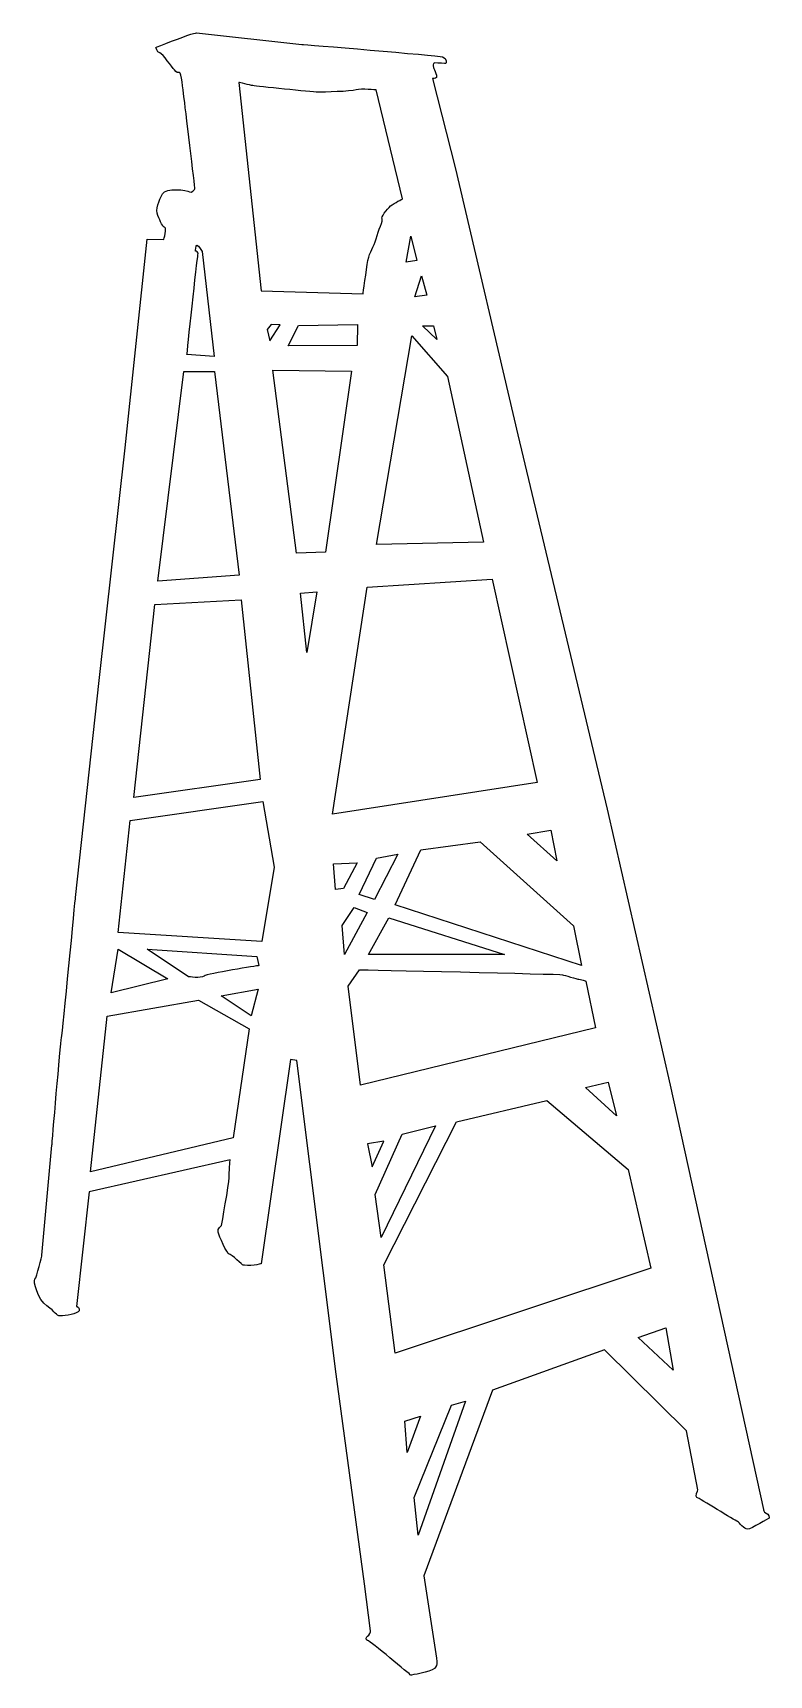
# Model space of a CAD drawing. Header units: centimetres. Extents: x -4.2 to 4.1, y -9.3 to 9.3.
import ezdxf

# ---------------------------------------------------------------- set-up
doc = ezdxf.new("R2010")
doc.units = ezdxf.units.CM
doc.header["$MEASUREMENT"] = 0
doc.layers.add('Camada 1', color=7, linetype='Continuous')

msp = doc.modelspace()

# ---------------------------------------------------------------- linework, layer by layer
at = {"layer": 'Camada 1'}
msp.add_open_spline([(4.08128, -7.39622), (4.08128, -7.39622), (3.02837, -2.60705), (3.02837, -2.60705), (3.02837, -2.60705), (3.02837, -2.60705), (2.31508, 0.50662), (2.31508, 0.50662), (2.31508, 0.50662), (2.31508, 0.50662), (1.30736, 4.72998), (1.30736, 4.72998), (1.30736, 4.72998), (1.30736, 4.72998), (0.60545, 7.73038), (0.60545, 7.73038), (0.60545, 7.73038), (0.60545, 7.73038), (0.34497, 8.7494), (0.34497, 8.7494), (0.34497, 8.7494), (0.34497, 8.7494), (0.37902, 8.74387), (0.39032, 8.76067), (0.39032, 8.76067), (0.40159, 8.77771), (0.35637, 8.87963), (0.35637, 8.87963), (0.35637, 8.87963), (0.35637, 8.87963), (0.34497, 8.92477), (0.3733, 8.92477), (0.3733, 8.92477), (0.40158, 8.92477), (0.49787, 8.91927), (0.49787, 8.91927), (0.49787, 8.91927), (0.49787, 8.91927), (0.5148, 8.97586), (0.45824, 8.9929), (0.45824, 8.9929), (0.40159, 9.00967), (-1.12693, 9.13443), (-1.12693, 9.13443), (-1.12693, 9.13443), (-1.12693, 9.13443), (-2.31582, 9.26441), (-2.31582, 9.26441), (-2.31582, 9.26441), (-2.31582, 9.26441), (-2.37805, 9.24761), (-2.40072, 9.24184), (-2.40072, 9.24184), (-2.42329, 9.2361), (-2.77437, 9.10032), (-2.77437, 9.10032), (-2.77437, 9.10032), (-2.77437, 9.10032), (-2.76297, 9.0437), (-2.72905, 9.03796), (-2.72905, 9.03796), (-2.6951, 9.03246), (-2.59316, 8.87387), (-2.56485, 8.84558), (-2.56485, 8.84558), (-2.53654, 8.8173), (-2.5309, 8.81153), (-2.50823, 8.8173), (-2.50823, 8.8173), (-2.48569, 8.82304), (-2.46865, 8.62489), (-2.4574, 8.54573), (-2.4574, 8.54573), (-2.446, 8.46633), (-2.33278, 7.50393), (-2.33278, 7.50393), (-2.33278, 7.50393), (-2.33278, 7.50393), (-2.37247, 7.44731), (-2.39504, 7.47009), (-2.39504, 7.47009), (-2.41771, 7.49263), (-2.66118, 7.52094), (-2.70077, 7.44731), (-2.70077, 7.44731), (-2.74046, 7.37365), (-2.78004, 7.27192), (-2.75173, 7.20379), (-2.75173, 7.20379), (-2.72345, 7.13595), (-2.69514, 7.06801), (-2.67249, 7.06801), (-2.67249, 7.06801), (-2.64979, 7.06801), (-2.68384, 6.93225), (-2.68384, 6.93225), (-2.68384, 6.93225), (-2.68384, 6.93225), (-2.87061, 6.93778), (-2.87061, 6.93778), (-2.87061, 6.93778), (-2.87061, 6.93778), (-3.11972, 4.58288), (-3.11972, 4.58288), (-3.11972, 4.58288), (-3.11972, 4.58288), (-3.41407, 1.95596), (-3.41407, 1.95596), (-3.41407, 1.95596), (-3.41407, 1.95596), (-3.68021, -0.48961), (-3.68021, -0.48961), (-3.68021, -0.48961), (-3.68021, -0.48961), (-3.82737, -2.01816), (-3.83867, -2.07473), (-3.83867, -2.07473), (-3.85005, -2.13135), (-3.94622, -3.28639), (-3.94622, -3.28639), (-3.94622, -3.28639), (-3.94622, -3.28639), (-4.05946, -4.52607), (-4.05946, -4.52607), (-4.05946, -4.52607), (-4.05946, -4.52607), (-4.11605, -4.78081), (-4.13876, -4.79761), (-4.13876, -4.79761), (-4.16143, -4.81491), (-4.10481, -5.02983), (-4.00284, -5.09791), (-4.00284, -5.09791), (-3.90103, -5.16562), (-3.90666, -5.2111), (-3.85004, -5.2111), (-3.85004, -5.2111), (-3.79345, -5.2111), (-3.65753, -5.1884), (-3.64054, -5.15453), (-3.64054, -5.15453), (-3.62361, -5.12048), (-3.66885, -5.10344), (-3.66885, -5.10344), (-3.66885, -5.10344), (-3.66885, -5.10344), (-3.5273, -3.81264), (-3.5273, -3.81264), (-3.5273, -3.81264), (-3.5273, -3.81264), (-1.93655, -3.45043), (-1.93655, -3.45043), (-1.93655, -3.45043), (-1.93655, -3.45043), (-1.94795, -3.59193), (-1.94795, -3.65434), (-1.94795, -3.65434), (-1.94795, -3.71646), (-2.03285, -4.19208), (-2.03285, -4.19208), (-2.03285, -4.19208), (-2.03285, -4.19208), (-2.0837, -4.22592), (-2.07241, -4.26555), (-2.07241, -4.26555), (-2.06117, -4.30537), (-1.97047, -4.51455), (-1.94795, -4.51455), (-1.94795, -4.51455), (-1.92528, -4.51455), (-1.78936, -4.63922), (-1.78936, -4.63922), (-1.78936, -4.63922), (-1.78936, -4.63922), (-1.70443, -4.64499), (-1.66485, -4.63922), (-1.66485, -4.63922), (-1.62516, -4.63353), (-1.58555, -4.62218), (-1.58555, -4.62218), (-1.58555, -4.62218), (-1.58555, -4.62218), (-1.25718, -2.31814), (-1.25718, -2.31814), (-1.25718, -2.31814), (-1.25718, -2.31814), (-1.18363, -2.32949), (-1.18363, -2.32949), (-1.18363, -2.32949), (-1.18363, -2.32949), (-0.74204, -5.86771), (-0.74204, -5.86771), (-0.74204, -5.86771), (-0.74204, -5.86771), (-0.41938, -8.23409), (-0.41938, -8.23409), (-0.41938, -8.23409), (-0.41938, -8.23409), (-0.35141, -8.76611), (-0.35141, -8.76611), (-0.35141, -8.76611), (-0.35141, -8.76611), (-0.36842, -8.82276), (-0.38533, -8.82276), (-0.38533, -8.82276), (-0.4024, -8.82276), (-0.40803, -8.87364), (-0.38533, -8.87364), (-0.38533, -8.87364), (-0.36279, -8.87364), (0.10148, -9.2644), (0.10148, -9.2644), (0.10148, -9.2644), (0.10148, -9.2644), (0.32233, -9.23056), (0.36749, -9.19077), (0.36749, -9.19077), (0.41289, -9.15116), (0.39022, -9.07181), (0.39022, -9.07181), (0.39022, -9.07181), (0.39022, -9.07181), (0.24864, -8.14344), (0.24864, -8.14344), (0.24864, -8.14344), (0.24864, -8.14344), (1.02421, -6.04884), (1.02421, -6.04884), (1.02421, -6.04884), (1.02421, -6.04884), (2.2867, -5.59595), (2.2867, -5.59595), (2.2867, -5.59595), (2.2867, -5.59595), (3.20949, -6.50744), (3.20949, -6.50744), (3.20949, -6.50744), (3.20949, -6.50744), (3.33967, -7.1753), (3.33967, -7.1753), (3.33967, -7.1753), (3.33967, -7.1753), (3.30572, -7.25468), (3.32832, -7.26023), (3.32832, -7.26023), (3.35097, -7.26592), (3.76427, -7.52077), (3.78692, -7.5322), (3.78692, -7.5322), (3.80952, -7.54326), (3.8605, -7.61713), (3.90016, -7.61713), (3.90016, -7.61713), (3.93969, -7.61713), (4.14355, -7.49238), (4.14355, -7.49238), (4.14355, -7.49238), (4.14355, -7.49238), (4.14355, -7.44727), (4.1095, -7.43576), (4.1095, -7.43576), (4.07564, -7.4245), (4.08128, -7.39622), (4.08128, -7.39622)], degree=3, knots=[0, 0, 0, 0, 0.01492537, 0.01492537, 0.01492537, 0.01492537, 0.02985075, 0.02985075, 0.02985075, 0.02985075, 0.04477612, 0.04477612, 0.04477612, 0.04477612, 0.05970149, 0.05970149, 0.05970149, 0.05970149, 0.07462687, 0.07462687, 0.07462687, 0.07462687, 0.08955224, 0.08955224, 0.08955224, 0.08955224, 0.10447761, 0.10447761, 0.10447761, 0.10447761, 0.11940299, 0.11940299, 0.11940299, 0.11940299, 0.13432836, 0.13432836, 0.13432836, 0.13432836, 0.14925373, 0.14925373, 0.14925373, 0.14925373, 0.1641791, 0.1641791, 0.1641791, 0.1641791, 0.17910448, 0.17910448, 0.17910448, 0.17910448, 0.19402985, 0.19402985, 0.19402985, 0.19402985, 0.20895522, 0.20895522, 0.20895522, 0.20895522, 0.2238806, 0.2238806, 0.2238806, 0.2238806, 0.23880597, 0.23880597, 0.23880597, 0.23880597, 0.25373134, 0.25373134, 0.25373134, 0.25373134, 0.26865672, 0.26865672, 0.26865672, 0.26865672, 0.28358209, 0.28358209, 0.28358209, 0.28358209, 0.29850746, 0.29850746, 0.29850746, 0.29850746, 0.31343284, 0.31343284, 0.31343284, 0.31343284, 0.32835821, 0.32835821, 0.32835821, 0.32835821, 0.34328358, 0.34328358, 0.34328358, 0.34328358, 0.35820896, 0.35820896, 0.35820896, 0.35820896, 0.37313433, 0.37313433, 0.37313433, 0.37313433, 0.3880597, 0.3880597, 0.3880597, 0.3880597, 0.40298507, 0.40298507, 0.40298507, 0.40298507, 0.41791045, 0.41791045, 0.41791045, 0.41791045, 0.43283582, 0.43283582, 0.43283582, 0.43283582, 0.44776119, 0.44776119, 0.44776119, 0.44776119, 0.46268657, 0.46268657, 0.46268657, 0.46268657, 0.47761194, 0.47761194, 0.47761194, 0.47761194, 0.49253731, 0.49253731, 0.49253731, 0.49253731, 0.50746269, 0.50746269, 0.50746269, 0.50746269, 0.52238806, 0.52238806, 0.52238806, 0.52238806, 0.53731343, 0.53731343, 0.53731343, 0.53731343, 0.55223881, 0.55223881, 0.55223881, 0.55223881, 0.56716418, 0.56716418, 0.56716418, 0.56716418, 0.58208955, 0.58208955, 0.58208955, 0.58208955, 0.59701493, 0.59701493, 0.59701493, 0.59701493, 0.6119403, 0.6119403, 0.6119403, 0.6119403, 0.62686567, 0.62686567, 0.62686567, 0.62686567, 0.64179104, 0.64179104, 0.64179104, 0.64179104, 0.65671642, 0.65671642, 0.65671642, 0.65671642, 0.67164179, 0.67164179, 0.67164179, 0.67164179, 0.68656716, 0.68656716, 0.68656716, 0.68656716, 0.70149254, 0.70149254, 0.70149254, 0.70149254, 0.71641791, 0.71641791, 0.71641791, 0.71641791, 0.73134328, 0.73134328, 0.73134328, 0.73134328, 0.74626866, 0.74626866, 0.74626866, 0.74626866, 0.76119403, 0.76119403, 0.76119403, 0.76119403, 0.7761194, 0.7761194, 0.7761194, 0.7761194, 0.79104478, 0.79104478, 0.79104478, 0.79104478, 0.80597015, 0.80597015, 0.80597015, 0.80597015, 0.82089552, 0.82089552, 0.82089552, 0.82089552, 0.8358209, 0.8358209, 0.8358209, 0.8358209, 0.85074627, 0.85074627, 0.85074627, 0.85074627, 0.86567164, 0.86567164, 0.86567164, 0.86567164, 0.88059701, 0.88059701, 0.88059701, 0.88059701, 0.89552239, 0.89552239, 0.89552239, 0.89552239, 0.91044776, 0.91044776, 0.91044776, 0.91044776, 0.92537313, 0.92537313, 0.92537313, 0.92537313, 0.94029851, 0.94029851, 0.94029851, 0.94029851, 0.95522388, 0.95522388, 0.95522388, 0.95522388, 0.97014925, 0.97014925, 0.97014925, 0.97014925, 1, 1, 1, 1], dxfattribs=at)
at = {"layer": 'Camada 1', "color": 7}
for points, knots in [([(-0.29017, 8.62005), (-0.29017, 8.62005), (0.00815, 7.39003), (0.00815, 7.39003), (0.00815, 7.39003), (0.00815, 7.39003), (-0.08318, 7.34762), (-0.12576, 7.31087), (-0.12576, 7.31087), (-0.16841, 7.27444), (-0.24152, 7.17688), (-0.22315, 7.1649), (-0.22315, 7.1649), (-0.20492, 7.15254), (-0.2658, 7.03689), (-0.29017, 6.93934), (-0.29017, 6.93934), (-0.31449, 6.84205), (-0.36325, 6.79956), (-0.3815, 6.69611), (-0.3815, 6.69611), (-0.39976, 6.5926), (-0.43632, 6.31844), (-0.43632, 6.31844), (-0.43632, 6.31844), (-0.43632, 6.31844), (-1.58702, 6.35511), (-1.58702, 6.35511), (-1.58702, 6.35511), (-1.58702, 6.35511), (-1.83674, 8.70514), (-1.83674, 8.70514), (-1.83674, 8.70514), (-1.83674, 8.70514), (-1.71487, 8.67485), (-1.67839, 8.66865), (-1.67839, 8.66865), (-1.64193, 8.66243), (-1.01476, 8.5957), (-0.94774, 8.5957), (-0.94774, 8.5957), (-0.88077, 8.5957), (-0.57634, 8.60168), (-0.51557, 8.62002), (-0.51557, 8.62002), (-0.45461, 8.63817), (-0.29017, 8.62005), (-0.29017, 8.62005)], [0, 0, 0, 0, 0.07692308, 0.07692308, 0.07692308, 0.07692308, 0.15384615, 0.15384615, 0.15384615, 0.15384615, 0.23076923, 0.23076923, 0.23076923, 0.23076923, 0.30769231, 0.30769231, 0.30769231, 0.30769231, 0.38461538, 0.38461538, 0.38461538, 0.38461538, 0.46153846, 0.46153846, 0.46153846, 0.46153846, 0.53846154, 0.53846154, 0.53846154, 0.53846154, 0.61538462, 0.61538462, 0.61538462, 0.61538462, 0.69230769, 0.69230769, 0.69230769, 0.69230769, 0.76923077, 0.76923077, 0.76923077, 0.76923077, 0.84615385, 0.84615385, 0.84615385, 0.84615385, 1, 1, 1, 1]), ([(-2.1177, 5.61295), (-2.1177, 5.61295), (-2.25346, 6.79627), (-2.25346, 6.79627), (-2.25346, 6.79627), (-2.25346, 6.79627), (-2.29315, 6.8699), (-2.31005, 6.8699), (-2.31005, 6.8699), (-2.32709, 6.8699), (-2.32709, 6.80182), (-2.32709, 6.80182), (-2.32709, 6.80182), (-2.32709, 6.80182), (-2.28753, 6.79629), (-2.29878, 6.75666), (-2.29878, 6.75666), (-2.31005, 6.71689), (-2.42329, 5.63573), (-2.42329, 5.63573), (-2.42329, 5.63573), (-2.42329, 5.63573), (-2.1177, 5.61295), (-2.1177, 5.61295)], [0, 0, 0, 0, 0.14285714, 0.14285714, 0.14285714, 0.14285714, 0.28571429, 0.28571429, 0.28571429, 0.28571429, 0.42857143, 0.42857143, 0.42857143, 0.42857143, 0.57142857, 0.57142857, 0.57142857, 0.57142857, 0.71428571, 0.71428571, 0.71428571, 0.71428571, 1, 1, 1, 1]), ([(0.16947, 6.69436), (0.16947, 6.69436), (0.10157, 6.97164), (0.10157, 6.97164), (0.10157, 6.97164), (0.10157, 6.97164), (0.05059, 6.67753), (0.05059, 6.67753), (0.05059, 6.67753), (0.05059, 6.67753), (0.16947, 6.69436), (0.16947, 6.69436)], [0, 0, 0, 0, 0.25, 0.25, 0.25, 0.25, 0.5, 0.5, 0.5, 0.5, 1, 1, 1, 1]), ([(0.28268, 6.30383), (0.28268, 6.30383), (0.22045, 6.52447), (0.22045, 6.52447), (0.22045, 6.52447), (0.22045, 6.52447), (0.14679, 6.28674), (0.14679, 6.28674), (0.14679, 6.28674), (0.14679, 6.28674), (0.28268, 6.30383), (0.28268, 6.30383)], [0, 0, 0, 0, 0.25, 0.25, 0.25, 0.25, 0.5, 0.5, 0.5, 0.5, 1, 1, 1, 1]), ([(-1.37033, 5.96985), (-1.37033, 5.96985), (-1.48918, 5.7885), (-1.48918, 5.7885), (-1.48918, 5.7885), (-1.48918, 5.7885), (-1.51752, 5.91878), (-1.51752, 5.91878), (-1.51752, 5.91878), (-1.51752, 5.91878), (-1.47227, 5.9754), (-1.47227, 5.9754), (-1.47227, 5.9754), (-1.47227, 5.9754), (-1.37033, 5.96985), (-1.37033, 5.96985)], [0, 0, 0, 0, 0.2, 0.2, 0.2, 0.2, 0.4, 0.4, 0.4, 0.4, 0.6, 0.6, 0.6, 0.6, 1, 1, 1, 1]), ([(-0.49848, 5.9754), (-0.49848, 5.9754), (-1.16655, 5.96416), (-1.16655, 5.96416), (-1.16655, 5.96416), (-1.16655, 5.96416), (-1.27979, 5.73193), (-1.27979, 5.73193), (-1.27979, 5.73193), (-1.27979, 5.73193), (-0.50424, 5.7377), (-0.50424, 5.7377), (-0.50424, 5.7377), (-0.50424, 5.7377), (-0.49848, 5.9754), (-0.49848, 5.9754)], [0, 0, 0, 0, 0.2, 0.2, 0.2, 0.2, 0.4, 0.4, 0.4, 0.4, 0.6, 0.6, 0.6, 0.6, 1, 1, 1, 1]), ([(0.3959, 5.80559), (0.3959, 5.80559), (0.35637, 5.95836), (0.35637, 5.95836), (0.35637, 5.95836), (0.35637, 5.95836), (0.23172, 5.95836), (0.23172, 5.95836), (0.23172, 5.95836), (0.23172, 5.95836), (0.3959, 5.80559), (0.3959, 5.80559)], [0, 0, 0, 0, 0.25, 0.25, 0.25, 0.25, 0.5, 0.5, 0.5, 0.5, 1, 1, 1, 1]), ([(0.92244, 3.51856), (0.92244, 3.51856), (0.51477, 5.38652), (0.51477, 5.38652), (0.51477, 5.38652), (0.51477, 5.38652), (0.11284, 5.84512), (0.11284, 5.84512), (0.11284, 5.84512), (0.11284, 5.84512), (-0.28342, 3.49028), (-0.28342, 3.49028), (-0.28342, 3.49028), (-0.28342, 3.49028), (0.92244, 3.51856), (0.92244, 3.51856)], [0, 0, 0, 0, 0.2, 0.2, 0.2, 0.2, 0.4, 0.4, 0.4, 0.4, 0.6, 0.6, 0.6, 0.6, 1, 1, 1, 1]), ([(-1.83459, 3.14481), (-1.83459, 3.14481), (-2.1119, 5.44314), (-2.1119, 5.44314), (-2.1119, 5.44314), (-2.1119, 5.44314), (-2.45737, 5.44314), (-2.45737, 5.44314), (-2.45737, 5.44314), (-2.45737, 5.44314), (-2.75167, 3.07695), (-2.75167, 3.07695), (-2.75167, 3.07695), (-2.75167, 3.07695), (-1.83459, 3.14481), (-1.83459, 3.14481)], [0, 0, 0, 0, 0.2, 0.2, 0.2, 0.2, 0.4, 0.4, 0.4, 0.4, 0.6, 0.6, 0.6, 0.6, 1, 1, 1, 1]), ([(-0.56647, 5.44883), (-0.56647, 5.44883), (-1.45526, 5.46039), (-1.45526, 5.46039), (-1.45526, 5.46039), (-1.45526, 5.46039), (-1.18922, 3.39384), (-1.18922, 3.39384), (-1.18922, 3.39384), (-1.18922, 3.39384), (-0.86082, 3.40535), (-0.86082, 3.40535), (-0.86082, 3.40535), (-0.86082, 3.40535), (-0.56647, 5.44883), (-0.56647, 5.44883)], [0, 0, 0, 0, 0.2, 0.2, 0.2, 0.2, 0.4, 0.4, 0.4, 0.4, 0.6, 0.6, 0.6, 0.6, 1, 1, 1, 1]), ([(1.52815, 0.8069), (1.52815, 0.8069), (1.01867, 3.09973), (1.01867, 3.09973), (1.01867, 3.09973), (1.01867, 3.09973), (-0.391, 3.00905), (-0.391, 3.00905), (-0.391, 3.00905), (-0.391, 3.00905), (-0.78155, 0.44998), (-0.78155, 0.44998), (-0.78155, 0.44998), (-0.78155, 0.44998), (1.52815, 0.8069), (1.52815, 0.8069)], [0, 0, 0, 0, 0.2, 0.2, 0.2, 0.2, 0.4, 0.4, 0.4, 0.4, 0.6, 0.6, 0.6, 0.6, 1, 1, 1, 1]), ([(-1.59679, 0.84074), (-1.59679, 0.84074), (-1.81195, 2.86755), (-1.81195, 2.86755), (-1.81195, 2.86755), (-1.81195, 2.86755), (-2.78564, 2.81662), (-2.78564, 2.81662), (-2.78564, 2.81662), (-2.78564, 2.81662), (-3.0235, 0.63709), (-3.0235, 0.63709), (-3.0235, 0.63709), (-3.0235, 0.63709), (-1.59679, 0.84074), (-1.59679, 0.84074)], [0, 0, 0, 0, 0.2, 0.2, 0.2, 0.2, 0.4, 0.4, 0.4, 0.4, 0.6, 0.6, 0.6, 0.6, 1, 1, 1, 1]), ([(-0.95713, 2.95817), (-0.95713, 2.95817), (-1.1439, 2.94092), (-1.1439, 2.94092), (-1.1439, 2.94092), (-1.1439, 2.94092), (-1.07037, 2.27309), (-1.07037, 2.27309), (-1.07037, 2.27309), (-1.07037, 2.27309), (-0.95713, 2.95817), (-0.95713, 2.95817)], [0, 0, 0, 0, 0.25, 0.25, 0.25, 0.25, 0.5, 0.5, 0.5, 0.5, 1, 1, 1, 1]), ([(-1.57988, -0.98782), (-1.57988, -0.98782), (-1.43835, -0.14994), (-1.43835, -0.14994), (-1.43835, -0.14994), (-1.43835, -0.14994), (-1.56848, 0.59156), (-1.56848, 0.59156), (-1.56848, 0.59156), (-1.56848, 0.59156), (-3.06305, 0.37661), (-3.06305, 0.37661), (-3.06305, 0.37661), (-3.06305, 0.37661), (-3.19892, -0.8859), (-3.19892, -0.8859), (-3.19892, -0.8859), (-3.19892, -0.8859), (-1.57988, -0.98782), (-1.57988, -0.98782)], [0, 0, 0, 0, 0.16666667, 0.16666667, 0.16666667, 0.16666667, 0.33333333, 0.33333333, 0.33333333, 0.33333333, 0.5, 0.5, 0.5, 0.5, 0.66666667, 0.66666667, 0.66666667, 0.66666667, 1, 1, 1, 1]), ([(1.74898, -0.07631), (1.74898, -0.07631), (1.68108, 0.26913), (1.68108, 0.26913), (1.68108, 0.26913), (1.68108, 0.26913), (1.41489, 0.22357), (1.41489, 0.22357), (1.41489, 0.22357), (1.41489, 0.22357), (1.74898, -0.07631), (1.74898, -0.07631)], [0, 0, 0, 0, 0.25, 0.25, 0.25, 0.25, 0.5, 0.5, 0.5, 0.5, 1, 1, 1, 1]), ([(2.02639, -1.25942), (2.02639, -1.25942), (1.93577, -0.81224), (1.93577, -0.81224), (1.93577, -0.81224), (1.93577, -0.81224), (0.88276, 0.13864), (0.88276, 0.13864), (0.88276, 0.13864), (0.88276, 0.13864), (0.21479, 0.04815), (0.21479, 0.04815), (0.21479, 0.04815), (0.21479, 0.04815), (-0.0739, -0.57454), (-0.0739, -0.57454), (-0.0739, -0.57454), (-0.0739, -0.57454), (2.02639, -1.25942), (2.02639, -1.25942)], [0, 0, 0, 0, 0.16666667, 0.16666667, 0.16666667, 0.16666667, 0.33333333, 0.33333333, 0.33333333, 0.33333333, 0.5, 0.5, 0.5, 0.5, 0.66666667, 0.66666667, 0.66666667, 0.66666667, 1, 1, 1, 1]), ([(-0.50424, -0.09885), (-0.50424, -0.09885), (-0.77028, -0.1103), (-0.77028, -0.1103), (-0.77028, -0.1103), (-0.77028, -0.1103), (-0.74761, -0.39915), (-0.74761, -0.39915), (-0.74761, -0.39915), (-0.74761, -0.39915), (-0.65704, -0.38764), (-0.65704, -0.38764), (-0.65704, -0.38764), (-0.65704, -0.38764), (-0.50424, -0.09885), (-0.50424, -0.09885)], [0, 0, 0, 0, 0.2, 0.2, 0.2, 0.2, 0.4, 0.4, 0.4, 0.4, 0.6, 0.6, 0.6, 0.6, 1, 1, 1, 1]), ([(-0.04559, -0.00286), (-0.04559, -0.00286), (-0.28342, -0.04797), (-0.28342, -0.04797), (-0.28342, -0.04797), (-0.28342, -0.04797), (-0.48157, -0.45577), (-0.48157, -0.45577), (-0.48157, -0.45577), (-0.48157, -0.45577), (-0.3061, -0.51239), (-0.3061, -0.51239), (-0.3061, -0.51239), (-0.3061, -0.51239), (-0.04559, -0.00286), (-0.04559, -0.00286)], [0, 0, 0, 0, 0.2, 0.2, 0.2, 0.2, 0.4, 0.4, 0.4, 0.4, 0.6, 0.6, 0.6, 0.6, 1, 1, 1, 1]), ([(-0.391, -0.6595), (-0.391, -0.6595), (-0.53816, -0.60285), (-0.53816, -0.60285), (-0.53816, -0.60285), (-0.53816, -0.60285), (-0.67408, -0.8065), (-0.67408, -0.8065), (-0.67408, -0.8065), (-0.67408, -0.8065), (-0.64577, -1.13512), (-0.64577, -1.13512), (-0.64577, -1.13512), (-0.64577, -1.13512), (-0.391, -0.6595), (-0.391, -0.6595)], [0, 0, 0, 0, 0.2, 0.2, 0.2, 0.2, 0.4, 0.4, 0.4, 0.4, 0.6, 0.6, 0.6, 0.6, 1, 1, 1, 1]), ([(1.16014, -1.13512), (1.16014, -1.13512), (-0.14753, -0.72157), (-0.14753, -0.72157), (-0.14753, -0.72157), (-0.14753, -0.72157), (-0.37399, -1.13512), (-0.37399, -1.13512), (-0.37399, -1.13512), (-0.37399, -1.13512), (1.16014, -1.13512), (1.16014, -1.13512)], [0, 0, 0, 0, 0.25, 0.25, 0.25, 0.25, 0.5, 0.5, 0.5, 0.5, 1, 1, 1, 1]), ([(-2.63845, -1.40666), (-2.63845, -1.40666), (-3.19892, -1.07275), (-3.19892, -1.07275), (-3.19892, -1.07275), (-3.19892, -1.07275), (-3.27824, -1.56525), (-3.27824, -1.56525), (-3.27824, -1.56525), (-3.27824, -1.56525), (-2.63845, -1.40666), (-2.63845, -1.40666)], [0, 0, 0, 0, 0.25, 0.25, 0.25, 0.25, 0.5, 0.5, 0.5, 0.5, 1, 1, 1, 1]), ([(-1.63647, -1.15763), (-1.63647, -1.15763), (-2.87054, -1.07275), (-2.87054, -1.07275), (-2.87054, -1.07275), (-2.87054, -1.07275), (-2.40638, -1.38411), (-2.40638, -1.38411), (-2.40638, -1.38411), (-2.40638, -1.38411), (-2.26485, -1.40668), (-2.23091, -1.37837), (-2.23091, -1.37837), (-2.19686, -1.35006), (-1.6138, -1.25944), (-1.6138, -1.25944), (-1.6138, -1.25944), (-1.6138, -1.25944), (-1.63647, -1.15763), (-1.63647, -1.15763)], [0, 0, 0, 0, 0.16666667, 0.16666667, 0.16666667, 0.16666667, 0.33333333, 0.33333333, 0.33333333, 0.33333333, 0.5, 0.5, 0.5, 0.5, 0.66666667, 0.66666667, 0.66666667, 0.66666667, 1, 1, 1, 1]), ([(2.1848, -1.96154), (2.1848, -1.96154), (2.0773, -1.43499), (2.0773, -1.43499), (2.0773, -1.43499), (2.0773, -1.43499), (2.01499, -1.41242), (1.99808, -1.41242), (1.99808, -1.41242), (1.98099, -1.41242), (1.82827, -1.36712), (1.81118, -1.36154), (1.81118, -1.36154), (1.79427, -1.3558), (-0.47593, -1.30497), (-0.47593, -1.30497), (-0.47593, -1.30497), (-0.47593, -1.30497), (-0.60605, -1.49158), (-0.60605, -1.49158), (-0.60605, -1.49158), (-0.60605, -1.49158), (-0.46452, -2.60704), (-0.46452, -2.60704), (-0.46452, -2.60704), (-0.46452, -2.60704), (2.1848, -1.96154), (2.1848, -1.96154)], [0, 0, 0, 0, 0.125, 0.125, 0.125, 0.125, 0.25, 0.25, 0.25, 0.25, 0.375, 0.375, 0.375, 0.375, 0.5, 0.5, 0.5, 0.5, 0.625, 0.625, 0.625, 0.625, 0.75, 0.75, 0.75, 0.75, 1, 1, 1, 1]), ([(-1.90249, -3.20146), (-1.90249, -3.20146), (-1.72141, -1.97276), (-1.72141, -1.97276), (-1.72141, -1.97276), (-1.72141, -1.97276), (-2.29314, -1.65018), (-2.29314, -1.65018), (-2.29314, -1.65018), (-2.29314, -1.65018), (-3.32346, -1.83129), (-3.32346, -1.83129), (-3.32346, -1.83129), (-3.32346, -1.83129), (-3.51028, -3.58624), (-3.51028, -3.58624), (-3.51028, -3.58624), (-3.51028, -3.58624), (-1.90249, -3.20146), (-1.90249, -3.20146)], [0, 0, 0, 0, 0.16666667, 0.16666667, 0.16666667, 0.16666667, 0.33333333, 0.33333333, 0.33333333, 0.33333333, 0.5, 0.5, 0.5, 0.5, 0.66666667, 0.66666667, 0.66666667, 0.66666667, 1, 1, 1, 1]), ([(-1.61946, -1.52561), (-1.61946, -1.52561), (-2.0384, -1.59909), (-2.0384, -1.59909), (-2.0384, -1.59909), (-2.0384, -1.59909), (-1.69873, -1.82547), (-1.69873, -1.82547), (-1.69873, -1.82547), (-1.69873, -1.82547), (-1.61946, -1.52561), (-1.61946, -1.52561)], [0, 0, 0, 0, 0.25, 0.25, 0.25, 0.25, 0.5, 0.5, 0.5, 0.5, 1, 1, 1, 1]), ([(2.42263, -2.95225), (2.42263, -2.95225), (2.32638, -2.57291), (2.32638, -2.57291), (2.32638, -2.57291), (2.32638, -2.57291), (2.07158, -2.63533), (2.07158, -2.63533), (2.07158, -2.63533), (2.07158, -2.63533), (2.42263, -2.95225), (2.42263, -2.95225)], [0, 0, 0, 0, 0.25, 0.25, 0.25, 0.25, 0.5, 0.5, 0.5, 0.5, 1, 1, 1, 1]), ([(2.80752, -4.67336), (2.80752, -4.67336), (2.55278, -3.55793), (2.55278, -3.55793), (2.55278, -3.55793), (2.55278, -3.55793), (1.63573, -2.78233), (1.63573, -2.78233), (1.63573, -2.78233), (1.63573, -2.78233), (0.61666, -3.02009), (0.61666, -3.02009), (0.61666, -3.02009), (0.61666, -3.02009), (-0.20415, -4.63357), (-0.20415, -4.63357), (-0.20415, -4.63357), (-0.20415, -4.63357), (-0.0739, -5.63002), (-0.0739, -5.63002), (-0.0739, -5.63002), (-0.0739, -5.63002), (2.80752, -4.67336), (2.80752, -4.67336)], [0, 0, 0, 0, 0.14285714, 0.14285714, 0.14285714, 0.14285714, 0.28571429, 0.28571429, 0.28571429, 0.28571429, 0.42857143, 0.42857143, 0.42857143, 0.42857143, 0.57142857, 0.57142857, 0.57142857, 0.57142857, 0.71428571, 0.71428571, 0.71428571, 0.71428571, 1, 1, 1, 1]), ([(0.37902, -3.06546), (0.37902, -3.06546), (0.00527, -3.16164), (0.00527, -3.16164), (0.00527, -3.16164), (0.00527, -3.16164), (-0.30036, -3.84098), (-0.30036, -3.84098), (-0.30036, -3.84098), (-0.30036, -3.84098), (-0.23246, -4.3279), (-0.23246, -4.3279), (-0.23246, -4.3279), (-0.23246, -4.3279), (0.37902, -3.06546), (0.37902, -3.06546)], [0, 0, 0, 0, 0.2, 0.2, 0.2, 0.2, 0.4, 0.4, 0.4, 0.4, 0.6, 0.6, 0.6, 0.6, 1, 1, 1, 1]), ([(-0.20415, -3.24075), (-0.20415, -3.24075), (-0.33441, -3.52962), (-0.33441, -3.52962), (-0.33441, -3.52962), (-0.33441, -3.52962), (-0.38526, -3.26909), (-0.38526, -3.26909), (-0.38526, -3.26909), (-0.38526, -3.26909), (-0.20415, -3.24075), (-0.20415, -3.24075)], [0, 0, 0, 0, 0.25, 0.25, 0.25, 0.25, 0.5, 0.5, 0.5, 0.5, 1, 1, 1, 1]), ([(3.06231, -5.82237), (3.06231, -5.82237), (2.97738, -5.34691), (2.97738, -5.34691), (2.97738, -5.34691), (2.97738, -5.34691), (2.66599, -5.45444), (2.66599, -5.45444), (2.66599, -5.45444), (2.66599, -5.45444), (3.06231, -5.82237), (3.06231, -5.82237)], [0, 0, 0, 0, 0.25, 0.25, 0.25, 0.25, 0.5, 0.5, 0.5, 0.5, 1, 1, 1, 1]), ([(0.71863, -6.17355), (0.71863, -6.17355), (0.56012, -6.21861), (0.56012, -6.21861), (0.56012, -6.21861), (0.56012, -6.21861), (0.14116, -7.26025), (0.14116, -7.26025), (0.14116, -7.26025), (0.14116, -7.26025), (0.1865, -7.68485), (0.1865, -7.68485), (0.1865, -7.68485), (0.1865, -7.68485), (0.71863, -6.17355), (0.71863, -6.17355)], [0, 0, 0, 0, 0.2, 0.2, 0.2, 0.2, 0.4, 0.4, 0.4, 0.4, 0.6, 0.6, 0.6, 0.6, 1, 1, 1, 1]), ([(0.20915, -6.34336), (0.20915, -6.34336), (0.03358, -6.39998), (0.03358, -6.39998), (0.03358, -6.39998), (0.03358, -6.39998), (0.06186, -6.75068), (0.06186, -6.75068), (0.06186, -6.75068), (0.06186, -6.75068), (0.20915, -6.34336), (0.20915, -6.34336)], [0, 0, 0, 0, 0.25, 0.25, 0.25, 0.25, 0.5, 0.5, 0.5, 0.5, 1, 1, 1, 1])]:
    msp.add_open_spline(points, degree=3, knots=knots, dxfattribs=at)

doc.saveas('drawing.dxf')
